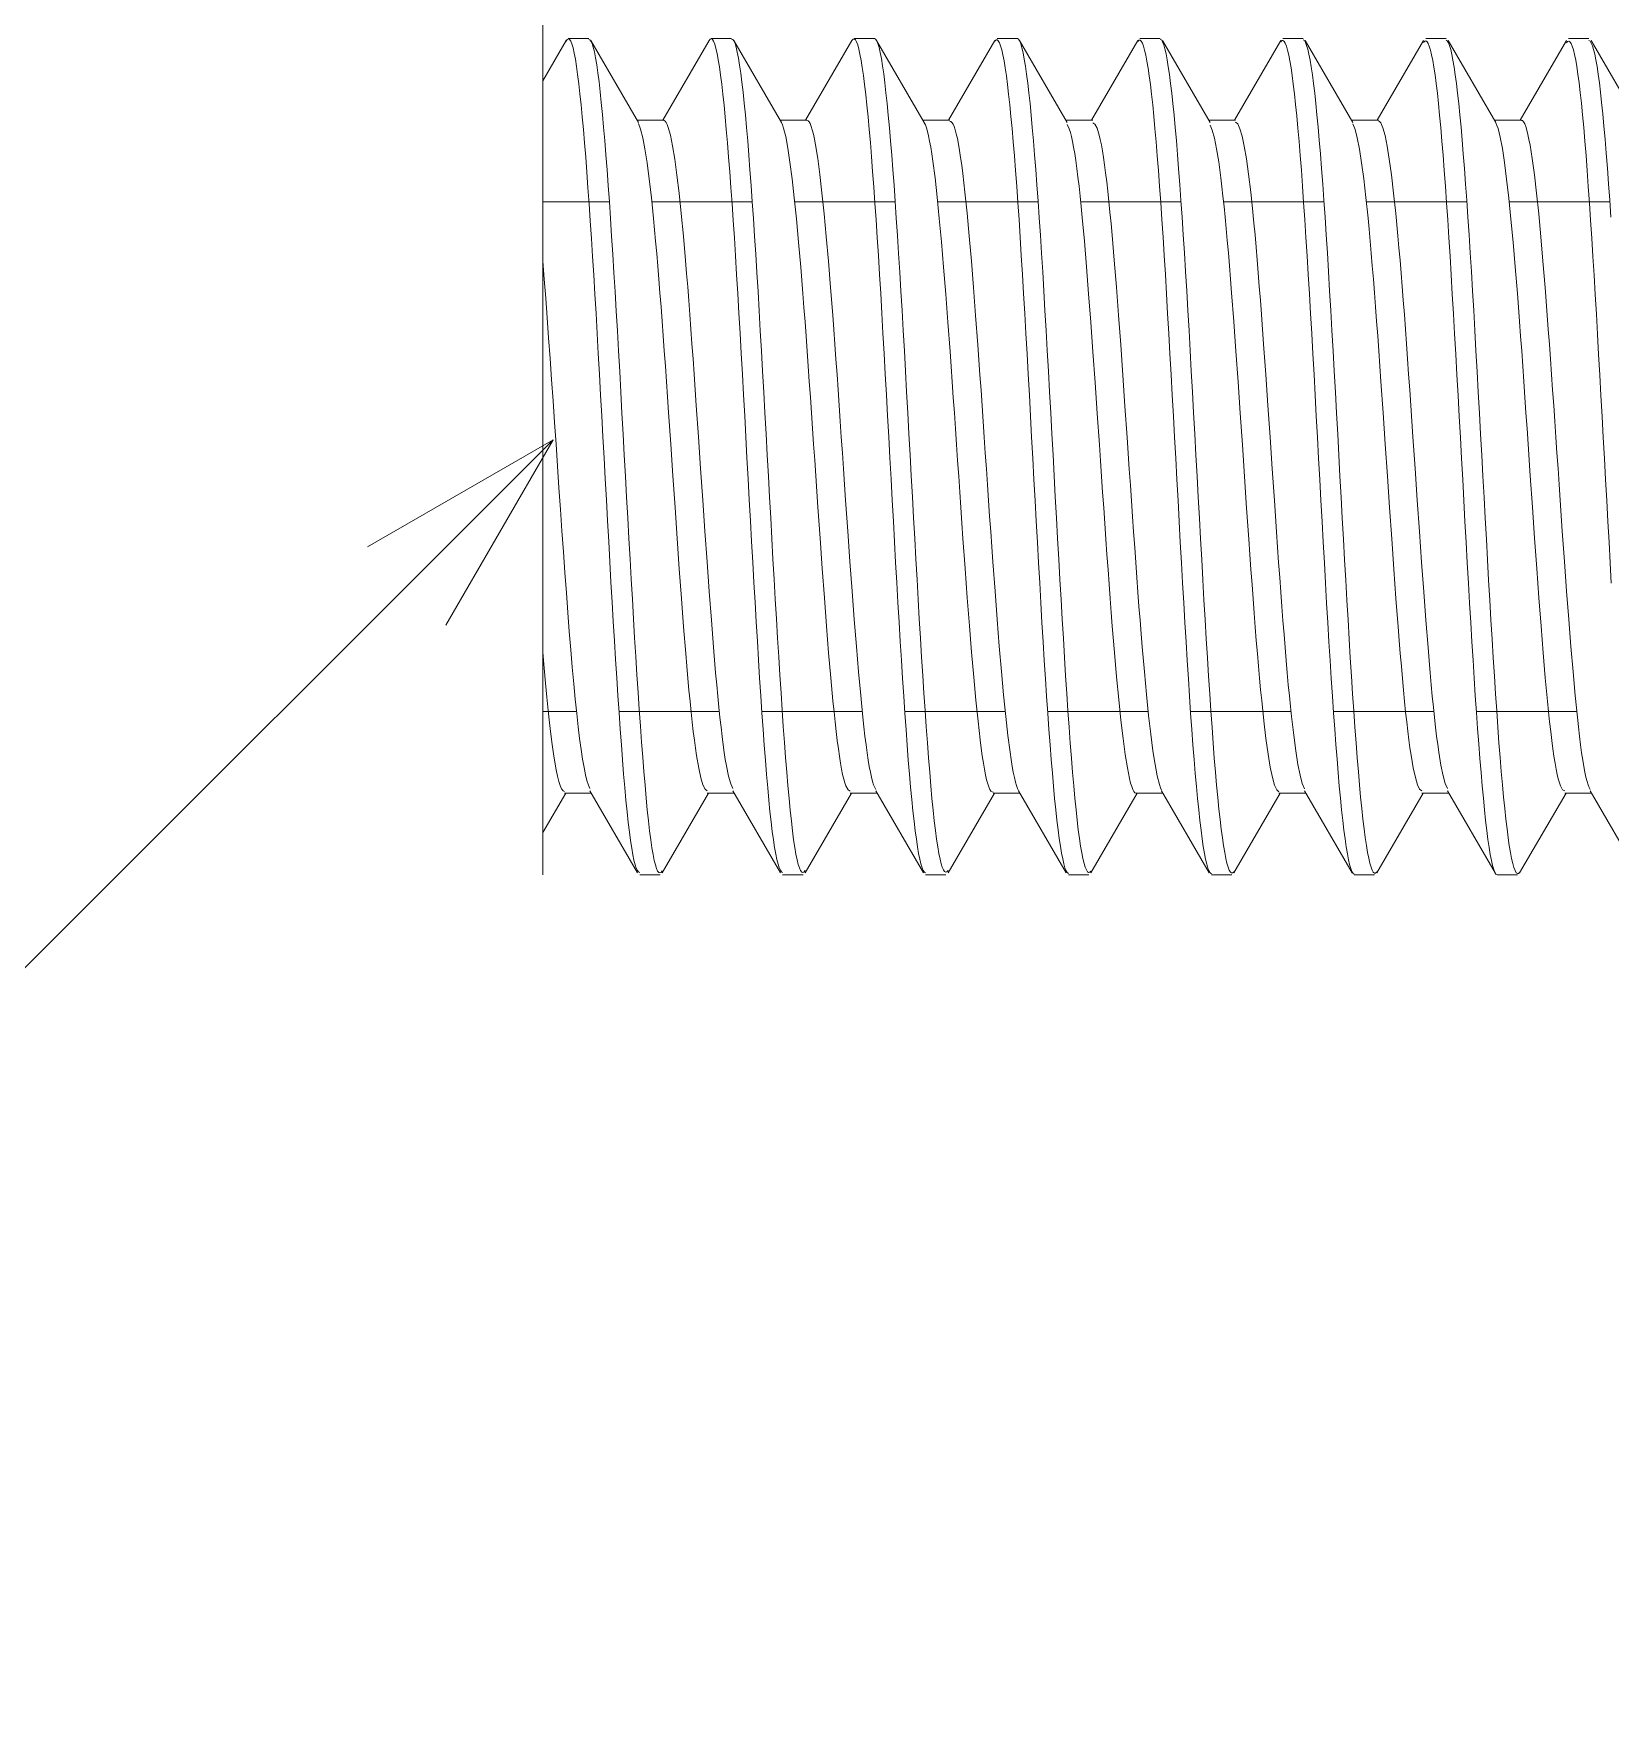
# Model space of a CAD drawing. Units: millimetres at full size, sheet at 4:1. Extents: x -32.5 to 32.5, y -23.4 to 21.6.
# Drawn here: x -21.57 to -16.05, y -2.2 to 3.65 of the extents above; entities that cross this region are included whole.
import ezdxf

# ---------------------------------------------------------------- set-up
doc = ezdxf.new("R2010")
doc.units = ezdxf.units.MM
doc.header["$LTSCALE"] = 0.25
doc.layers.add('1-1_実線', color=7, linetype='Continuous', lineweight=18)
doc.layers.add('1-9_寸法線', color=4, linetype='Continuous', lineweight=9)

msp = doc.modelspace()

# ---------------------------------------------------------------- linework, layer by layer
at = {"layer": '1-1_実線'}
for p, q in [((-19.7879, 3.6338), (-19.7879, 0.7068)), ((-19.7879, 3.4863), (-19.706, 3.6274)), ((-19.6985, 3.6338), (-19.6272, 3.6338)), ((-19.6198, 3.6274), (-19.453, 3.3401)), ((-19.3681, 3.3481), (-19.206, 3.6274)), ((-19.1985, 3.6338), (-19.1272, 3.6338)), ((-19.1198, 3.6274), (-18.953, 3.3401)), ((-18.8681, 3.3481), (-18.706, 3.6274)), ((-18.6985, 3.6338), (-18.6272, 3.6338)), ((-18.6198, 3.6274), (-18.453, 3.3401)), ((-18.3681, 3.3481), (-18.206, 3.6274)), ((-18.1985, 3.6338), (-18.1272, 3.6338)), ((-18.1198, 3.6274), (-17.953, 3.3401)), ((-17.8681, 3.3481), (-17.706, 3.6274)), ((-17.6985, 3.6338), (-17.6272, 3.6338)), ((-17.6198, 3.6274), (-17.453, 3.3401)), ((-17.3681, 3.3481), (-17.206, 3.6274)), ((-17.1985, 3.6338), (-17.1272, 3.6338)), ((-17.1198, 3.6274), (-16.953, 3.3401)), ((-16.8681, 3.3481), (-16.706, 3.6274)), ((-16.6985, 3.6338), (-16.6272, 3.6338)), ((-16.6198, 3.6274), (-16.453, 3.3401)), ((-16.3681, 3.3481), (-16.206, 3.6274)), ((-16.1985, 3.6338), (-16.1272, 3.6338)), ((-16.1198, 3.6274), (-15.953, 3.3401)), ((-19.7879, 2.855), (-19.7879, 3.4863)), ((-19.4576, 3.3481), (-19.3635, 3.3481)), ((-18.9576, 3.3481), (-18.8635, 3.3481)), ((-18.4576, 3.3481), (-18.3635, 3.3481)), ((-17.9576, 3.3481), (-17.8635, 3.3481)), ((-17.4576, 3.3481), (-17.3635, 3.3481)), ((-16.9576, 3.3481), (-16.8635, 3.3481)), ((-16.4576, 3.3481), (-16.3635, 3.3481)), ((-19.5544, 3.0623), (-19.7879, 3.0623)), ((-19.0544, 3.0623), (-19.4056, 3.0623)), ((-18.5544, 3.0623), (-18.9056, 3.0623)), ((-18.0544, 3.0623), (-18.4056, 3.0623)), ((-17.5544, 3.0623), (-17.9056, 3.0623)), ((-17.0544, 3.0623), (-17.4056, 3.0623)), ((-16.5544, 3.0623), (-16.9056, 3.0623)), ((-16.0544, 3.0623), (-16.4056, 3.0623)), ((-19.7879, 1.4857), (-19.7879, 2.855)), ((-19.7879, 0.8544), (-19.7879, 1.4857)), ((-19.7879, 1.2783), (-19.6701, 1.2783)), ((-19.5214, 1.2783), (-19.1701, 1.2783)), ((-19.0214, 1.2783), (-18.6701, 1.2783)), ((-18.5214, 1.2783), (-18.1701, 1.2783)), ((-18.0214, 1.2783), (-17.6701, 1.2783)), ((-17.5214, 1.2783), (-17.1701, 1.2783)), ((-17.0214, 1.2783), (-16.6701, 1.2783)), ((-16.5214, 1.2783), (-16.1701, 1.2783)), ((-19.456, 0.7133), (-19.6228, 1.0006)), ((-18.956, 0.7133), (-19.1228, 1.0006)), ((-18.456, 0.7133), (-18.6228, 1.0006)), ((-17.956, 0.7133), (-18.1228, 1.0006)), ((-17.456, 0.7133), (-17.6228, 1.0006)), ((-16.956, 0.7133), (-17.1228, 1.0006)), ((-16.456, 0.7133), (-16.6228, 1.0006)), ((-15.956, 0.7133), (-16.1228, 1.0006)), ((-19.7076, 0.9926), (-19.7879, 0.8544)), ((-19.7123, 0.9926), (-19.6181, 0.9926)), ((-19.2076, 0.9926), (-19.3698, 0.7133)), ((-19.2123, 0.9926), (-19.1181, 0.9926)), ((-18.7076, 0.9926), (-18.8698, 0.7133)), ((-18.7123, 0.9926), (-18.6181, 0.9926)), ((-18.2076, 0.9926), (-18.3698, 0.7133)), ((-18.2123, 0.9926), (-18.1181, 0.9926)), ((-17.7076, 0.9926), (-17.8698, 0.7133)), ((-17.7123, 0.9926), (-17.6181, 0.9926)), ((-17.2076, 0.9926), (-17.3698, 0.7133)), ((-17.2123, 0.9926), (-17.1181, 0.9926)), ((-16.7076, 0.9926), (-16.8698, 0.7133)), ((-16.7123, 0.9926), (-16.6181, 0.9926)), ((-16.2076, 0.9926), (-16.3698, 0.7133)), ((-16.2123, 0.9926), (-16.1181, 0.9926)), ((-19.4485, 0.7068), (-19.3772, 0.7068)), ((-18.9485, 0.7068), (-18.8772, 0.7068)), ((-18.4485, 0.7068), (-18.3772, 0.7068)), ((-17.9485, 0.7068), (-17.8772, 0.7068)), ((-17.4485, 0.7068), (-17.3772, 0.7068)), ((-16.9485, 0.7068), (-16.8772, 0.7068)), ((-16.4485, 0.7068), (-16.3772, 0.7068))]:
    msp.add_line(p, q, dxfattribs=at)
for points in [[(-19.706, 3.6249), (-19.702, 3.6309), (-19.698, 3.633), (-19.6939, 3.6311), (-19.6899, 3.6253), (-19.6859, 3.6153), (-19.6819, 3.6013), (-19.6779, 3.5835), (-19.6738, 3.5619), (-19.6698, 3.5367), (-19.6658, 3.508), (-19.6618, 3.4759), (-19.6577, 3.4405), (-19.6537, 3.402), (-19.6497, 3.3605), (-19.6457, 3.3161), (-19.6416, 3.269), (-19.6376, 3.2191), (-19.6336, 3.1668), (-19.6296, 3.112), (-19.6256, 3.055), (-19.6215, 2.9958), (-19.6175, 2.9346), (-19.6135, 2.8714), (-19.6095, 2.8065), (-19.6054, 2.7399), (-19.6014, 2.6717), (-19.5974, 2.6021), (-19.5934, 2.5312), (-19.5893, 2.4591), (-19.5853, 2.3863), (-19.5813, 2.3131), (-19.5773, 2.2396), (-19.5733, 2.166), (-19.5692, 2.0924), (-19.5652, 2.0191), (-19.5612, 1.9461), (-19.5572, 1.8737), (-19.5531, 1.802), (-19.5491, 1.7313)], [(-19.5267, 2.6108), (-19.5307, 2.6801), (-19.5347, 2.7481), (-19.5387, 2.8145), (-19.5427, 2.8794), (-19.5468, 2.9426), (-19.5508, 3.0039), (-19.5548, 3.0631), (-19.5588, 3.1202), (-19.5629, 3.175), (-19.5669, 3.2274), (-19.5709, 3.2773), (-19.5749, 3.3244), (-19.579, 3.3687), (-19.583, 3.4099), (-19.587, 3.4481), (-19.591, 3.483), (-19.595, 3.5145), (-19.5991, 3.5425), (-19.6031, 3.5668), (-19.6071, 3.5873), (-19.6111, 3.6039), (-19.6152, 3.6164), (-19.6192, 3.6249), (-19.6232, 3.6296), (-19.6272, 3.6304)], [(-19.206, 3.6267), (-19.202, 3.6323), (-19.198, 3.6338), (-19.1939, 3.6312), (-19.1899, 3.6246), (-19.1859, 3.6141), (-19.1819, 3.5997), (-19.1779, 3.5816), (-19.1738, 3.5599), (-19.1698, 3.5347), (-19.1658, 3.5061), (-19.1618, 3.4742), (-19.1577, 3.4391), (-19.1537, 3.4009), (-19.1497, 3.3597), (-19.1457, 3.3157), (-19.1416, 3.2689), (-19.1376, 3.2194), (-19.1336, 3.1674), (-19.1296, 3.113), (-19.1256, 3.0562), (-19.1215, 2.9972), (-19.1175, 2.9361), (-19.1135, 2.873), (-19.1095, 2.8079), (-19.1054, 2.7411), (-19.1014, 2.6725), (-19.0974, 2.6025), (-19.0934, 2.5313), (-19.0893, 2.4593), (-19.0853, 2.3867), (-19.0813, 2.3135), (-19.0773, 2.24), (-19.0733, 2.1663), (-19.0692, 2.0926), (-19.0652, 2.0191), (-19.0612, 1.946), (-19.0572, 1.8734), (-19.0531, 1.8016), (-19.0491, 1.7306)], [(-19.0267, 2.6115), (-19.0307, 2.6808), (-19.0347, 2.7487), (-19.0387, 2.815), (-19.0427, 2.8797), (-19.0468, 2.9427), (-19.0508, 3.0037), (-19.0548, 3.0627), (-19.0588, 3.1196), (-19.0629, 3.1741), (-19.0669, 3.2263), (-19.0709, 3.2759), (-19.0749, 3.3228), (-19.079, 3.3669), (-19.083, 3.4081), (-19.087, 3.4463), (-19.091, 3.4813), (-19.095, 3.5129), (-19.0991, 3.5411), (-19.1031, 3.5658), (-19.1071, 3.5867), (-19.1111, 3.6039), (-19.1152, 3.617), (-19.1192, 3.6261), (-19.1232, 3.6312), (-19.1272, 3.6323)], [(-18.706, 3.6273), (-18.702, 3.632), (-18.698, 3.6327), (-18.6939, 3.6295), (-18.6899, 3.6224), (-18.6859, 3.6116), (-18.6819, 3.5971), (-18.6779, 3.5791), (-18.6738, 3.5575), (-18.6698, 3.5326), (-18.6658, 3.5043), (-18.6618, 3.4729), (-18.6577, 3.4382), (-18.6537, 3.4005), (-18.6497, 3.3599), (-18.6457, 3.3163), (-18.6416, 3.27), (-18.6376, 3.2209), (-18.6336, 3.1692), (-18.6296, 3.115), (-18.6256, 3.0583), (-18.6215, 2.9993), (-18.6175, 2.9379), (-18.6135, 2.8744), (-18.6095, 2.8087), (-18.6054, 2.7414), (-18.6014, 2.6726), (-18.5974, 2.6026), (-18.5934, 2.5314), (-18.5893, 2.4594), (-18.5853, 2.3867), (-18.5813, 2.3134), (-18.5773, 2.2398), (-18.5733, 2.166), (-18.5692, 2.0921), (-18.5652, 2.0185), (-18.5612, 1.9453), (-18.5572, 1.8726), (-18.5531, 1.8006), (-18.5491, 1.7295)], [(-18.5267, 2.6125), (-18.5307, 2.6822), (-18.5347, 2.7503), (-18.5387, 2.8168), (-18.5427, 2.8815), (-18.5468, 2.9443), (-18.5508, 3.0052), (-18.5548, 3.0639), (-18.5588, 3.1204), (-18.5629, 3.1746), (-18.5669, 3.2263), (-18.5709, 3.2755), (-18.5749, 3.3221), (-18.579, 3.3658), (-18.583, 3.4067), (-18.587, 3.4446), (-18.591, 3.4793), (-18.595, 3.5108), (-18.5991, 3.539), (-18.6031, 3.5638), (-18.6071, 3.585), (-18.6111, 3.6025), (-18.6152, 3.6163), (-18.6192, 3.6261), (-18.6232, 3.632), (-18.6272, 3.6337)], [(-18.206, 3.6253), (-18.202, 3.6294), (-18.198, 3.6297), (-18.1939, 3.6263), (-18.1899, 3.6193), (-18.1859, 3.6087), (-18.1819, 3.5946), (-18.1779, 3.577), (-18.1738, 3.556), (-18.1698, 3.5317), (-18.1658, 3.504), (-18.1618, 3.4732), (-18.1577, 3.4391), (-18.1537, 3.402), (-18.1497, 3.3618), (-18.1457, 3.3187), (-18.1416, 3.2726), (-18.1376, 3.2236), (-18.1336, 3.1719), (-18.1296, 3.1174), (-18.1256, 3.0602), (-18.1215, 3.0004), (-18.1175, 2.9384), (-18.1135, 2.8744), (-18.1095, 2.8085), (-18.1054, 2.7411), (-18.1014, 2.6722), (-18.0974, 2.6021), (-18.0934, 2.5309), (-18.0893, 2.4588), (-18.0853, 2.3859), (-18.0813, 2.3126), (-18.0773, 2.2389), (-18.0733, 2.165), (-18.0692, 2.0911), (-18.0652, 2.0174), (-18.0612, 1.9442), (-18.0572, 1.8714), (-18.0531, 1.7994), (-18.0491, 1.7284)], [(-18.0267, 2.6126), (-18.0307, 2.6824), (-18.0347, 2.751), (-18.0387, 2.8178), (-18.0427, 2.8827), (-18.0468, 2.9457), (-18.0508, 3.0065), (-18.0548, 3.0652), (-18.0588, 3.1216), (-18.0629, 3.1756), (-18.0669, 3.2271), (-18.0709, 3.276), (-18.0749, 3.3223), (-18.079, 3.3658), (-18.083, 3.4064), (-18.087, 3.444), (-18.091, 3.4785), (-18.095, 3.5098), (-18.0991, 3.5379), (-18.1031, 3.5625), (-18.1071, 3.5837), (-18.1111, 3.6013), (-18.1152, 3.6152), (-18.1192, 3.6253), (-18.1232, 3.6315), (-18.1272, 3.6338)], [(-17.706, 3.624), (-17.702, 3.628), (-17.698, 3.6283), (-17.6939, 3.6249), (-17.6899, 3.6179), (-17.6859, 3.6074), (-17.6819, 3.5934), (-17.6779, 3.576), (-17.6738, 3.5552), (-17.6698, 3.531), (-17.6658, 3.5036), (-17.6618, 3.4729), (-17.6577, 3.4391), (-17.6537, 3.4021), (-17.6497, 3.362), (-17.6457, 3.319), (-17.6416, 3.273), (-17.6376, 3.224), (-17.6336, 3.1722), (-17.6296, 3.1176), (-17.6256, 3.0602), (-17.6215, 3.0003), (-17.6175, 2.9383), (-17.6135, 2.8743), (-17.6095, 2.8084), (-17.6054, 2.741), (-17.6014, 2.6721), (-17.5974, 2.602), (-17.5934, 2.5307), (-17.5893, 2.4586), (-17.5853, 2.3858), (-17.5813, 2.3124), (-17.5773, 2.2387), (-17.5733, 2.1649), (-17.5692, 2.091), (-17.5652, 2.0174), (-17.5612, 1.9441), (-17.5572, 1.8714), (-17.5531, 1.7994), (-17.5491, 1.7283)], [(-17.5267, 2.6126), (-17.5307, 2.6825), (-17.5347, 2.7511), (-17.5387, 2.8182), (-17.5427, 2.8837), (-17.5468, 2.9472), (-17.5508, 3.0084), (-17.5548, 3.0673), (-17.5588, 3.1237), (-17.5629, 3.1775), (-17.5669, 3.2288), (-17.5709, 3.2773), (-17.5749, 3.3231), (-17.579, 3.3661), (-17.583, 3.4062), (-17.587, 3.4432), (-17.591, 3.4772), (-17.595, 3.508), (-17.5991, 3.5356), (-17.6031, 3.5599), (-17.6071, 3.5808), (-17.6111, 3.5983), (-17.6152, 3.6122), (-17.6192, 3.6225), (-17.6232, 3.6291), (-17.6272, 3.6319)], [(-17.206, 3.6229), (-17.202, 3.6269), (-17.198, 3.6273), (-17.1939, 3.6241), (-17.1899, 3.6174), (-17.1859, 3.6071), (-17.1819, 3.5934), (-17.1779, 3.5762), (-17.1738, 3.5557), (-17.1698, 3.5318), (-17.1658, 3.5046), (-17.1618, 3.4741), (-17.1577, 3.4404), (-17.1537, 3.4035), (-17.1497, 3.3635), (-17.1457, 3.3204), (-17.1416, 3.2742), (-17.1376, 3.225), (-17.1336, 3.1729), (-17.1296, 3.1178), (-17.1256, 3.0601), (-17.1215, 3.0002), (-17.1175, 2.938), (-17.1135, 2.8739), (-17.1095, 2.808), (-17.1054, 2.7405), (-17.1014, 2.6716), (-17.0974, 2.6014), (-17.0934, 2.5302), (-17.0893, 2.4581), (-17.0853, 2.3853), (-17.0813, 2.3119), (-17.0773, 2.2382), (-17.0733, 2.1644), (-17.0692, 2.0906), (-17.0652, 2.0169), (-17.0612, 1.9437), (-17.0572, 1.871), (-17.0531, 1.7991), (-17.0491, 1.7281)], [(-17.0267, 2.6123), (-17.0307, 2.6823), (-17.0347, 2.7509), (-17.0387, 2.8181), (-17.0427, 2.8837), (-17.0468, 2.9474), (-17.0508, 3.009), (-17.0548, 3.0683), (-17.0588, 3.1249), (-17.0629, 3.1789), (-17.0669, 3.2302), (-17.0709, 3.2786), (-17.0749, 3.3243), (-17.079, 3.367), (-17.083, 3.4067), (-17.087, 3.4435), (-17.091, 3.4771), (-17.095, 3.5075), (-17.0991, 3.5348), (-17.1031, 3.5587), (-17.1071, 3.5793), (-17.1111, 3.5965), (-17.1152, 3.6102), (-17.1192, 3.6204), (-17.1232, 3.627), (-17.1272, 3.6299)], [(-16.5267, 2.6123), (-16.5307, 2.6822), (-16.5347, 2.7509), (-16.5387, 2.8181), (-16.5427, 2.8836), (-16.5468, 2.9474), (-16.5508, 3.009), (-16.5548, 3.0683), (-16.5588, 3.1249), (-16.5629, 3.1788), (-16.5669, 3.23), (-16.5709, 3.2785), (-16.5749, 3.324), (-16.579, 3.3667), (-16.583, 3.4063), (-16.587, 3.443), (-16.591, 3.4765), (-16.595, 3.5069), (-16.5991, 3.534), (-16.6031, 3.5579), (-16.6071, 3.5785), (-16.6111, 3.5956), (-16.6152, 3.6093), (-16.6192, 3.6195), (-16.6232, 3.6261), (-16.6272, 3.629)], [(-16.0508, 3.0087), (-16.0548, 3.0684), (-16.0588, 3.1258), (-16.0629, 3.1806), (-16.0669, 3.2326), (-16.0709, 3.2816), (-16.0749, 3.3275), (-16.079, 3.3702), (-16.083, 3.4098), (-16.087, 3.4463), (-16.091, 3.4795), (-16.095, 3.5094), (-16.0991, 3.536), (-16.1031, 3.5593), (-16.1071, 3.5793), (-16.1111, 3.5958), (-16.1152, 3.6089), (-16.1192, 3.6185), (-16.1232, 3.6246), (-16.1272, 3.6272)], [(-16.706, 3.6207), (-16.702, 3.625), (-16.698, 3.6258), (-16.6939, 3.6231), (-16.6899, 3.6169), (-16.6859, 3.6072), (-16.6819, 3.594), (-16.6779, 3.5773), (-16.6738, 3.5572), (-16.6698, 3.5338), (-16.6658, 3.5069), (-16.6618, 3.4766), (-16.6577, 3.443), (-16.6537, 3.4061), (-16.6497, 3.3658), (-16.6457, 3.3223), (-16.6416, 3.2754), (-16.6376, 3.2255), (-16.6336, 3.1727), (-16.6296, 3.1173), (-16.6256, 3.0595), (-16.6215, 2.9993), (-16.6175, 2.9371), (-16.6135, 2.8729), (-16.6095, 2.807), (-16.6054, 2.7394), (-16.6014, 2.6705), (-16.5974, 2.6004), (-16.5934, 2.5292), (-16.5893, 2.4572), (-16.5853, 2.3845), (-16.5813, 2.3112), (-16.5773, 2.2377), (-16.5733, 2.1639), (-16.5692, 2.0902), (-16.5652, 2.0167), (-16.5612, 1.9436), (-16.5572, 1.871), (-16.5531, 1.7991), (-16.5491, 1.7281)], [(-16.206, 3.6186), (-16.202, 3.6234), (-16.198, 3.6247), (-16.1939, 3.6225), (-16.1899, 3.6168), (-16.1859, 3.6076), (-16.1819, 3.5949), (-16.1779, 3.5787), (-16.1738, 3.5589), (-16.1698, 3.5357), (-16.1658, 3.5089), (-16.1618, 3.4786), (-16.1577, 3.4448), (-16.1537, 3.4075), (-16.1497, 3.3666), (-16.1457, 3.3224), (-16.1416, 3.2751), (-16.1376, 3.2249), (-16.1336, 3.1719), (-16.1296, 3.1163), (-16.1256, 3.0584), (-16.1215, 2.9982), (-16.1175, 2.9359), (-16.1135, 2.8717), (-16.1095, 2.8058), (-16.1054, 2.7384), (-16.1014, 2.6696), (-16.0974, 2.5996), (-16.0934, 2.5286), (-16.0893, 2.4567), (-16.0853, 2.3841), (-16.0813, 2.311), (-16.0773, 2.2375), (-16.0733, 2.1639), (-16.0692, 2.0903), (-16.0652, 2.0168), (-16.0612, 1.9437), (-16.0572, 1.8711), (-16.0531, 1.7992), (-16.0491, 1.7282)], [(-19.453, 3.3364), (-19.4455, 3.3166), (-19.4379, 3.2868), (-19.4304, 3.2476), (-19.4229, 3.1993), (-19.4154, 3.1424), (-19.4078, 3.0773), (-19.4003, 3.0044), (-19.3928, 2.9243), (-19.389, 2.8816), (-19.3853, 2.8373), (-19.3815, 2.7914), (-19.3778, 2.7439), (-19.374, 2.6949), (-19.3702, 2.6446), (-19.3665, 2.5931), (-19.3627, 2.5408), (-19.3589, 2.4876), (-19.3552, 2.4338), (-19.3514, 2.3794), (-19.3477, 2.3246), (-19.3401, 2.2141), (-19.3326, 2.1032), (-19.3251, 1.9928), (-19.3176, 1.8839), (-19.31, 1.7774), (-19.3025, 1.6743), (-19.295, 1.5754), (-19.2875, 1.4817), (-19.2837, 1.4371), (-19.28, 1.3942), (-19.2762, 1.353), (-19.2724, 1.3137), (-19.2687, 1.2764), (-19.2649, 1.2413), (-19.2611, 1.2086), (-19.2574, 1.1782), (-19.2536, 1.1503), (-19.2499, 1.1246), (-19.2423, 1.0806)], [(-19.3635, 3.3474), (-19.3598, 3.3454), (-19.356, 3.3407), (-19.3522, 3.3333), (-19.3485, 3.3233), (-19.3409, 3.2957), (-19.3334, 3.2583), (-19.3259, 3.2117), (-19.3184, 3.1563), (-19.3109, 3.0927), (-19.3033, 3.0213), (-19.2958, 2.9427), (-19.2883, 2.8572), (-19.2845, 2.8121), (-19.2808, 2.7655), (-19.277, 2.7174), (-19.2732, 2.6679), (-19.2695, 2.6171), (-19.2657, 2.5652), (-19.262, 2.5124), (-19.2582, 2.4588), (-19.2544, 2.4047), (-19.2507, 2.3501), (-19.2432, 2.2399), (-19.2356, 2.1291), (-19.2281, 2.0186), (-19.2206, 1.9094), (-19.2131, 1.8024), (-19.2055, 1.6984), (-19.198, 1.5985), (-19.1905, 1.5035), (-19.183, 1.4144), (-19.1792, 1.3723), (-19.1754, 1.332), (-19.1717, 1.2937), (-19.1679, 1.2573), (-19.1642, 1.2232), (-19.1604, 1.1914), (-19.1566, 1.162), (-19.1529, 1.1352)], [(-18.953, 3.3399), (-18.9492, 3.3317), (-18.9455, 3.3207), (-18.9417, 3.3071), (-18.9379, 3.2909), (-18.9304, 3.2509), (-18.9229, 3.2016), (-18.9154, 3.1433), (-18.9078, 3.0769), (-18.9003, 3.0029), (-18.8928, 2.9218), (-18.8853, 2.8344), (-18.8778, 2.7413), (-18.874, 2.6928), (-18.8702, 2.643), (-18.8665, 2.5921), (-18.8627, 2.5402), (-18.8589, 2.4873), (-18.8552, 2.4335), (-18.8514, 2.379), (-18.8477, 2.3241), (-18.8439, 2.269), (-18.8401, 2.2137), (-18.8364, 2.1584), (-18.8326, 2.1031), (-18.8251, 1.9932), (-18.8176, 1.8848), (-18.81, 1.7788), (-18.8025, 1.6761), (-18.795, 1.5775), (-18.7875, 1.484), (-18.78, 1.3963), (-18.7724, 1.3154), (-18.7687, 1.2777), (-18.7649, 1.2421), (-18.7611, 1.2085), (-18.7574, 1.1772), (-18.7536, 1.1483), (-18.7499, 1.1217), (-18.7461, 1.0979)], [(-18.8635, 3.3473), (-18.8598, 3.3465), (-18.856, 3.3428), (-18.8522, 3.3362), (-18.8485, 3.3268), (-18.8447, 3.3145), (-18.8409, 3.2996), (-18.8372, 3.2821), (-18.8334, 3.2621), (-18.8259, 3.2148), (-18.8184, 3.1584), (-18.8109, 3.0935), (-18.8033, 3.0209), (-18.7958, 2.9411), (-18.7883, 2.8549), (-18.7808, 2.7628), (-18.7732, 2.6656), (-18.7695, 2.6153), (-18.7657, 2.5639), (-18.762, 2.5115), (-18.7582, 2.4583), (-18.7544, 2.4043), (-18.7507, 2.3496), (-18.7469, 2.2945), (-18.7432, 2.2392), (-18.7394, 2.1838), (-18.7356, 2.1285), (-18.7319, 2.0733), (-18.7281, 2.0184), (-18.7206, 1.9097), (-18.7131, 1.8032), (-18.7055, 1.6998), (-18.698, 1.6004), (-18.6905, 1.5058), (-18.683, 1.4168), (-18.6754, 1.3342), (-18.6679, 1.259), (-18.6642, 1.2244), (-18.6604, 1.192), (-18.6566, 1.1617)], [(-18.453, 3.339), (-18.4492, 3.3318), (-18.4455, 3.3218), (-18.4417, 3.309), (-18.4379, 3.2934), (-18.4342, 3.2751), (-18.4304, 3.2541), (-18.4267, 3.2307), (-18.4229, 3.2048), (-18.4154, 3.1462), (-18.4078, 3.0791), (-18.4003, 3.0041), (-18.3928, 2.9221), (-18.3853, 2.8337), (-18.3778, 2.7399), (-18.3702, 2.6411), (-18.3627, 2.5384), (-18.3589, 2.4857), (-18.3552, 2.4323), (-18.3514, 2.3782), (-18.3477, 2.3236), (-18.3439, 2.2685), (-18.3401, 2.2131), (-18.3364, 2.1575), (-18.3326, 2.102), (-18.3289, 2.0468), (-18.3251, 1.992), (-18.3213, 1.9377), (-18.3176, 1.8839), (-18.31, 1.7785), (-18.3025, 1.6764), (-18.295, 1.5785), (-18.2875, 1.4857), (-18.28, 1.3985), (-18.2724, 1.3179), (-18.2649, 1.2445), (-18.2574, 1.1793), (-18.2536, 1.1499), (-18.2499, 1.1228), (-18.2461, 1.0982)], [(-18.3635, 3.3439), (-18.3598, 3.3435), (-18.356, 3.3404), (-18.3522, 3.3347), (-18.3485, 3.3262), (-18.3447, 3.315), (-18.3409, 3.301), (-18.3372, 3.2842), (-18.3334, 3.2646), (-18.3297, 3.2425), (-18.3259, 3.2178), (-18.3221, 3.1908), (-18.3184, 3.1614), (-18.3109, 3.0962), (-18.3033, 3.0228), (-18.2958, 2.9422), (-18.2883, 2.855), (-18.2808, 2.7621), (-18.2732, 2.6643), (-18.2657, 2.5622), (-18.2582, 2.4567), (-18.2544, 2.403), (-18.2507, 2.3486), (-18.2469, 2.2938), (-18.2432, 2.2387), (-18.2394, 2.1832), (-18.2356, 2.1276), (-18.2319, 2.0722), (-18.2281, 2.0171), (-18.2243, 1.9625), (-18.2206, 1.9084), (-18.2168, 1.855), (-18.2131, 1.8023), (-18.2055, 1.6995), (-18.198, 1.6007), (-18.1905, 1.5068), (-18.183, 1.4185), (-18.1754, 1.3365), (-18.1679, 1.2615), (-18.1604, 1.1943)], [(-17.8635, 3.3391), (-17.856, 3.3347), (-17.8485, 3.3205), (-17.8409, 3.2963), (-17.8372, 3.2805), (-17.8334, 3.2622), (-17.8297, 3.2413), (-17.8259, 3.218), (-17.8221, 3.1921), (-17.8184, 3.1636), (-17.8146, 3.1326), (-17.8109, 3.0993), (-17.8071, 3.0639), (-17.8033, 3.0263), (-17.7996, 2.9868), (-17.7958, 2.9455), (-17.7883, 2.8578), (-17.7808, 2.7641), (-17.7732, 2.6653), (-17.7657, 2.5623), (-17.7582, 2.456), (-17.7507, 2.3473), (-17.7432, 2.2372), (-17.7356, 2.1265), (-17.7319, 2.0712), (-17.7281, 2.0161), (-17.7243, 1.9613), (-17.7206, 1.907), (-17.7168, 1.8531), (-17.7131, 1.8), (-17.7093, 1.7476), (-17.7055, 1.6964), (-17.7018, 1.6464), (-17.698, 1.5978), (-17.6943, 1.5506), (-17.6905, 1.5048), (-17.683, 1.4179), (-17.6754, 1.3376), (-17.6679, 1.2643), (-17.6604, 1.1988)], [(-17.3635, 3.3416), (-17.356, 3.335), (-17.3485, 3.3186), (-17.3409, 3.2926), (-17.3334, 3.2571), (-17.3259, 3.2125), (-17.3184, 3.1589), (-17.3109, 3.0966), (-17.3071, 3.0623), (-17.3033, 3.0259), (-17.2996, 2.9873), (-17.2958, 2.9468), (-17.2921, 2.9042), (-17.2883, 2.8598), (-17.2845, 2.8139), (-17.2808, 2.7665), (-17.277, 2.7178), (-17.2732, 2.6678), (-17.2657, 2.5647), (-17.2582, 2.4582), (-17.2507, 2.3492), (-17.2432, 2.2387), (-17.2356, 2.1275), (-17.2281, 2.0168), (-17.2206, 1.9073), (-17.2131, 1.8002), (-17.2093, 1.7478), (-17.2055, 1.6963), (-17.2018, 1.6458), (-17.198, 1.5965), (-17.1943, 1.5485), (-17.1905, 1.502), (-17.1867, 1.4569), (-17.183, 1.4137), (-17.1792, 1.3724), (-17.1754, 1.3331), (-17.1717, 1.2958), (-17.1679, 1.2605), (-17.1604, 1.1962), (-17.1529, 1.1404)], [(-16.953, 3.3352), (-16.9455, 3.3156), (-16.9379, 3.2861), (-16.9304, 3.2473), (-16.9229, 3.1994), (-16.9154, 3.1429), (-16.9078, 3.0781), (-16.9003, 3.0054), (-16.8966, 2.9663), (-16.8928, 2.9253), (-16.889, 2.8826), (-16.8853, 2.8381), (-16.8815, 2.792), (-16.8778, 2.7442), (-16.874, 2.695), (-16.8702, 2.6446), (-16.8665, 2.5932), (-16.8627, 2.5408), (-16.8589, 2.4876), (-16.8552, 2.4338), (-16.8477, 2.3245), (-16.8401, 2.2139), (-16.8326, 2.1028), (-16.8251, 1.9924), (-16.8176, 1.8834), (-16.81, 1.7768), (-16.8025, 1.6737), (-16.795, 1.5748), (-16.7912, 1.5273), (-16.7875, 1.4812), (-16.7837, 1.4367), (-16.78, 1.3939), (-16.7762, 1.3528), (-16.7724, 1.3137), (-16.7687, 1.2767), (-16.7649, 1.242), (-16.7611, 1.2095), (-16.7574, 1.1794), (-16.7536, 1.1515), (-16.7499, 1.1259)], [(-16.8635, 3.3465), (-16.8598, 3.3443), (-16.856, 3.3395), (-16.8485, 3.3221), (-16.8409, 3.2947), (-16.8334, 3.2576), (-16.8259, 3.2114), (-16.8184, 3.1565), (-16.8109, 3.0933), (-16.8033, 3.0222), (-16.7958, 2.9437), (-16.7921, 2.9018), (-16.7883, 2.8582), (-16.7845, 2.813), (-16.7808, 2.7662), (-16.777, 2.7179), (-16.7732, 2.6681), (-16.7695, 2.6172), (-16.7657, 2.5652), (-16.762, 2.5124), (-16.7582, 2.4589), (-16.7544, 2.4048), (-16.7507, 2.3501), (-16.7432, 2.2398), (-16.7356, 2.1289), (-16.7281, 2.0183), (-16.7206, 1.9089), (-16.7131, 1.8018), (-16.7055, 1.6978), (-16.698, 1.5978), (-16.6905, 1.5029), (-16.6867, 1.4575), (-16.683, 1.4138), (-16.6792, 1.3718), (-16.6754, 1.3317), (-16.6717, 1.2935), (-16.6679, 1.2574), (-16.6642, 1.2236), (-16.6604, 1.1922), (-16.6566, 1.1631)], [(-16.453, 3.3388), (-16.4492, 3.3303), (-16.4455, 3.3191), (-16.4379, 3.289), (-16.4304, 3.2491), (-16.4229, 3.1998), (-16.4154, 3.1419), (-16.4078, 3.0759), (-16.4003, 3.0023), (-16.3928, 2.9217), (-16.3853, 2.8347), (-16.3778, 2.7417), (-16.374, 2.6933), (-16.3702, 2.6435), (-16.3665, 2.5926), (-16.3627, 2.5405), (-16.3589, 2.4875), (-16.3552, 2.4335), (-16.3514, 2.3791), (-16.3477, 2.3243), (-16.3439, 2.2692), (-16.3401, 2.214), (-16.3326, 2.1034), (-16.3251, 1.9934), (-16.3176, 1.885), (-16.31, 1.7789), (-16.3025, 1.6761), (-16.295, 1.5775), (-16.2875, 1.4839), (-16.28, 1.3961), (-16.2724, 1.3152), (-16.2687, 1.2775), (-16.2649, 1.2419), (-16.2611, 1.2084), (-16.2574, 1.1771), (-16.2536, 1.1482), (-16.2499, 1.1218), (-16.2461, 1.0981), (-16.2423, 1.077), (-16.2386, 1.0585)], [(-16.3635, 3.3478), (-16.3598, 3.3468), (-16.356, 3.3428), (-16.3522, 3.3359), (-16.3485, 3.3262), (-16.3447, 3.3138), (-16.3409, 3.2987), (-16.3372, 3.2811), (-16.3334, 3.261), (-16.3259, 3.2137), (-16.3184, 3.1573), (-16.3109, 3.0926), (-16.3033, 3.0202), (-16.2958, 2.9406), (-16.2883, 2.8546), (-16.2808, 2.7628), (-16.2732, 2.6657), (-16.2695, 2.6154), (-16.2657, 2.564), (-16.262, 2.5117), (-16.2582, 2.4584), (-16.2544, 2.4044), (-16.2507, 2.3496), (-16.2469, 2.2945), (-16.2432, 2.2393), (-16.2394, 2.184), (-16.2356, 2.1287), (-16.2319, 2.0735), (-16.2281, 2.0186), (-16.2206, 1.9099), (-16.2131, 1.8035), (-16.2055, 1.7001), (-16.198, 1.6007), (-16.1905, 1.506), (-16.183, 1.417), (-16.1754, 1.3344), (-16.1679, 1.2591), (-16.1642, 1.2245), (-16.1604, 1.192), (-16.1566, 1.1618)], [(-17.953, 3.3337), (-17.9455, 3.3175), (-17.9417, 3.3056), (-17.9379, 3.2911), (-17.9342, 3.274), (-17.9304, 3.2543), (-17.9267, 3.2319), (-17.9229, 3.2069), (-17.9191, 3.1793), (-17.9154, 3.1493), (-17.9116, 3.1169), (-17.9078, 3.0824), (-17.9041, 3.0458), (-17.9003, 3.0073), (-17.8928, 2.9247), (-17.8853, 2.8355), (-17.8778, 2.7406), (-17.8702, 2.6409), (-17.8627, 2.5373), (-17.8552, 2.4307), (-17.8477, 2.3218), (-17.8401, 2.2116), (-17.8364, 2.1563), (-17.8326, 2.101), (-17.8289, 2.0458), (-17.8251, 1.9909), (-17.8213, 1.9362), (-17.8176, 1.882), (-17.8138, 1.8284), (-17.81, 1.7759), (-17.8063, 1.7243), (-17.8025, 1.6739), (-17.7988, 1.6248), (-17.795, 1.5769), (-17.7875, 1.4852), (-17.78, 1.3995), (-17.7724, 1.3204), (-17.7649, 1.2485), (-17.7574, 1.1842), (-17.7499, 1.1282)], [(-17.453, 3.3314), (-17.4455, 3.3133), (-17.4379, 3.2856), (-17.4304, 3.2484), (-17.4229, 3.202), (-17.4154, 3.1466), (-17.4116, 3.1154), (-17.4078, 3.0821), (-17.4041, 3.0466), (-17.4003, 3.0089), (-17.3966, 2.9691), (-17.3928, 2.9272), (-17.389, 2.8837), (-17.3853, 2.8385), (-17.3815, 2.7918), (-17.3778, 2.7437), (-17.3702, 2.6438), (-17.3627, 2.5398), (-17.3552, 2.4326), (-17.3477, 2.3231), (-17.3401, 2.2124), (-17.3326, 2.1013), (-17.3251, 1.9908), (-17.3176, 1.8819), (-17.3138, 1.8283), (-17.31, 1.7755), (-17.3063, 1.7235), (-17.3025, 1.6726), (-17.2988, 1.6227), (-17.295, 1.574), (-17.2912, 1.5267), (-17.2875, 1.481), (-17.2837, 1.4372), (-17.28, 1.3951), (-17.2762, 1.3549), (-17.2724, 1.3167), (-17.2649, 1.246), (-17.2574, 1.1834), (-17.2499, 1.1293), (-17.2423, 1.0839)], [(-19.7879, 2.855), (-19.7827, 2.7915), (-19.7776, 2.7253), (-19.7724, 2.6567), (-19.7672, 2.5862), (-19.7621, 2.514), (-19.7569, 2.4403), (-19.7518, 2.3655), (-19.7466, 2.29), (-19.7415, 2.2139), (-19.7363, 2.1377), (-19.7311, 2.0616), (-19.726, 1.9859), (-19.7208, 1.911), (-19.7157, 1.8371), (-19.7105, 1.7646), (-19.7053, 1.6938), (-19.7002, 1.6249), (-19.695, 1.5583), (-19.6899, 1.4943), (-19.6847, 1.4332), (-19.6795, 1.3754), (-19.6744, 1.3215), (-19.6692, 1.2715), (-19.6641, 1.2254), (-19.6589, 1.1834), (-19.6537, 1.1455), (-19.6486, 1.1118), (-19.6434, 1.0824), (-19.6383, 1.0573), (-19.6331, 1.0365), (-19.6279, 1.0203), (-19.6228, 1.0086)], [(-19.3698, 0.721), (-19.3738, 0.7154), (-19.3778, 0.7133), (-19.3818, 0.7148), (-19.3858, 0.72), (-19.3899, 0.7288), (-19.3939, 0.7413), (-19.3979, 0.7575), (-19.4019, 0.7776), (-19.406, 0.8014), (-19.41, 0.8291), (-19.414, 0.8605), (-19.418, 0.8956), (-19.4221, 0.934), (-19.4261, 0.9756), (-19.4301, 1.0204), (-19.4341, 1.068), (-19.4381, 1.1185), (-19.4422, 1.1716), (-19.4462, 1.2271), (-19.4502, 1.285), (-19.4542, 1.345), (-19.4583, 1.407), (-19.4623, 1.4708), (-19.4663, 1.5363), (-19.4703, 1.6034), (-19.4744, 1.6718), (-19.4784, 1.7414), (-19.4824, 1.8121), (-19.4864, 1.8837), (-19.4904, 1.956), (-19.4945, 2.0289), (-19.4985, 2.1022), (-19.5025, 2.1759), (-19.5065, 2.2496), (-19.5106, 2.3233), (-19.5146, 2.3965), (-19.5186, 2.4689), (-19.5226, 2.5404), (-19.5267, 2.6108)], [(-18.8698, 0.7217), (-18.8738, 0.7164), (-18.8778, 0.7147), (-18.8818, 0.7165), (-18.8858, 0.7219), (-18.8899, 0.7309), (-18.8939, 0.7434), (-18.8979, 0.7595), (-18.9019, 0.7793), (-18.906, 0.8027), (-18.91, 0.8298), (-18.914, 0.8606), (-18.918, 0.895), (-18.9221, 0.9331), (-18.9261, 0.9745), (-18.9301, 1.019), (-18.9341, 1.0666), (-18.9381, 1.1169), (-18.9422, 1.17), (-18.9462, 1.2256), (-18.9502, 1.2836), (-18.9542, 1.3437), (-18.9583, 1.4058), (-18.9623, 1.4699), (-18.9663, 1.5356), (-18.9703, 1.6028), (-18.9744, 1.6714), (-18.9784, 1.7412), (-18.9824, 1.8121), (-18.9864, 1.8838), (-18.9904, 1.9562), (-18.9945, 2.0292), (-18.9985, 2.1026), (-19.0025, 2.1762), (-19.0065, 2.2499), (-19.0106, 2.3234), (-19.0146, 2.3967), (-19.0186, 2.4693), (-19.0226, 2.541), (-19.0267, 2.6115)], [(-18.3698, 0.722), (-18.3738, 0.7172), (-18.3778, 0.7159), (-18.3818, 0.7181), (-18.3858, 0.7239), (-18.3899, 0.7331), (-18.3939, 0.7458), (-18.3979, 0.762), (-18.4019, 0.7818), (-18.406, 0.805), (-18.41, 0.8318), (-18.414, 0.8621), (-18.418, 0.8959), (-18.4221, 0.9332), (-18.4261, 0.974), (-18.4301, 1.0182), (-18.4341, 1.0656), (-18.4381, 1.1158), (-18.4422, 1.1688), (-18.4462, 1.2243), (-18.4502, 1.2823), (-18.4542, 1.3425), (-18.4583, 1.4048), (-18.4623, 1.469), (-18.4663, 1.5348), (-18.4703, 1.6023), (-18.4744, 1.6711), (-18.4784, 1.7411), (-18.4824, 1.8121), (-18.4864, 1.884), (-18.4904, 1.9566), (-18.4945, 2.0297), (-18.4985, 2.1032), (-18.5025, 2.1768), (-18.5065, 2.2504), (-18.5106, 2.3239), (-18.5146, 2.397), (-18.5186, 2.4696), (-18.5226, 2.5415), (-18.5267, 2.6125)], [(-17.8698, 0.72), (-17.8738, 0.7156), (-17.8778, 0.7148), (-17.8818, 0.7176), (-17.8858, 0.7238), (-17.8899, 0.7335), (-17.8939, 0.7467), (-17.8979, 0.7634), (-17.9019, 0.7834), (-17.906, 0.8069), (-17.91, 0.8338), (-17.914, 0.8641), (-17.918, 0.8977), (-17.9221, 0.9346), (-17.9261, 0.9749), (-17.9301, 1.0184), (-17.9341, 1.0652), (-17.9381, 1.1152), (-17.9422, 1.168), (-17.9462, 1.2234), (-17.9502, 1.2812), (-17.9542, 1.3414), (-17.9583, 1.4036), (-17.9623, 1.4678), (-17.9663, 1.5337), (-17.9703, 1.6012), (-17.9744, 1.6701), (-17.9784, 1.7403), (-17.9824, 1.8114), (-17.9864, 1.8835), (-17.9904, 1.9562), (-17.9945, 2.0294), (-17.9985, 2.103), (-18.0025, 2.1767), (-18.0065, 2.2504), (-18.0106, 2.324), (-18.0146, 2.3971), (-18.0186, 2.4697), (-18.0226, 2.5416), (-18.0267, 2.6126)], [(-17.3698, 0.7178), (-17.3738, 0.7138), (-17.3778, 0.7134), (-17.3818, 0.7166), (-17.3858, 0.7233), (-17.3899, 0.7336), (-17.3939, 0.7473), (-17.3979, 0.7645), (-17.4019, 0.785), (-17.406, 0.8089), (-17.41, 0.8361), (-17.414, 0.8666), (-17.418, 0.9003), (-17.4221, 0.9371), (-17.4261, 0.9772), (-17.4301, 1.0203), (-17.4341, 1.0664), (-17.4381, 1.1156), (-17.4422, 1.1678), (-17.4462, 1.2229), (-17.4502, 1.2805), (-17.4542, 1.3405), (-17.4583, 1.4026), (-17.4623, 1.4668), (-17.4663, 1.5326), (-17.4703, 1.6001), (-17.4744, 1.6691), (-17.4784, 1.7392), (-17.4824, 1.8105), (-17.4864, 1.8826), (-17.4904, 1.9554), (-17.4945, 2.0288), (-17.4985, 2.1024), (-17.5025, 2.1763), (-17.5065, 2.2501), (-17.5106, 2.3237), (-17.5146, 2.397), (-17.5186, 2.4696), (-17.5226, 2.5416), (-17.5267, 2.6126)], [(-16.8698, 0.7167), (-16.8738, 0.7127), (-16.8778, 0.7124), (-16.8818, 0.7158), (-16.8858, 0.7227), (-16.8899, 0.7333), (-16.8939, 0.7473), (-16.8979, 0.7647), (-16.9019, 0.7855), (-16.906, 0.8097), (-16.91, 0.8371), (-16.914, 0.8678), (-16.918, 0.9016), (-16.9221, 0.9386), (-16.9261, 0.9786), (-16.9301, 1.0217), (-16.9341, 1.0677), (-16.9381, 1.1167), (-16.9422, 1.1685), (-16.9462, 1.2231), (-16.9502, 1.2805), (-16.9542, 1.3403), (-16.9583, 1.4024), (-16.9623, 1.4664), (-16.9663, 1.5322), (-16.9703, 1.5997), (-16.9744, 1.6686), (-16.9784, 1.7387), (-16.9824, 1.8099), (-16.9864, 1.8821), (-16.9904, 1.9549), (-16.9945, 2.0282), (-16.9985, 2.1019), (-17.0025, 2.1758), (-17.0065, 2.2497), (-17.0106, 2.3233), (-17.0146, 2.3966), (-17.0186, 2.4693), (-17.0226, 2.5413), (-17.0267, 2.6123)], [(-16.3698, 0.7154), (-16.3738, 0.7113), (-16.3778, 0.711), (-16.3818, 0.7143), (-16.3858, 0.7214), (-16.3899, 0.732), (-16.3939, 0.7461), (-16.3979, 0.7637), (-16.4019, 0.7847), (-16.406, 0.809), (-16.41, 0.8367), (-16.414, 0.8675), (-16.418, 0.9015), (-16.4221, 0.9387), (-16.4261, 0.9788), (-16.4301, 1.022), (-16.4341, 1.0681), (-16.4381, 1.117), (-16.4422, 1.1688), (-16.4462, 1.2233), (-16.4502, 1.2805), (-16.4542, 1.3403), (-16.4583, 1.4023), (-16.4623, 1.4663), (-16.4663, 1.5321), (-16.4703, 1.5996), (-16.4744, 1.6685), (-16.4784, 1.7386), (-16.4824, 1.8098), (-16.4864, 1.8819), (-16.4904, 1.9547), (-16.4945, 2.0281), (-16.4985, 2.1018), (-16.5025, 2.1757), (-16.5065, 2.2496), (-16.5106, 2.3232), (-16.5146, 2.3965), (-16.5186, 2.4692), (-16.5226, 2.5412), (-16.5267, 2.6123)], [(-19.5491, 1.7313), (-19.5451, 1.6615), (-19.5411, 1.593), (-19.537, 1.5259), (-19.533, 1.4603), (-19.529, 1.3965), (-19.525, 1.3346), (-19.521, 1.2747), (-19.5169, 1.217), (-19.5129, 1.1618), (-19.5089, 1.1091), (-19.5049, 1.0592), (-19.5008, 1.0121), (-19.4968, 0.9681), (-19.4928, 0.9274), (-19.4888, 0.8901), (-19.4847, 0.8564), (-19.4807, 0.8264), (-19.4767, 0.8), (-19.4727, 0.7772), (-19.4687, 0.758), (-19.4646, 0.7423), (-19.4606, 0.7303), (-19.4566, 0.7217), (-19.4526, 0.7167), (-19.4485, 0.7153)], [(-19.0491, 1.7306), (-19.0451, 1.6607), (-19.0411, 1.592), (-19.037, 1.5248), (-19.033, 1.4591), (-19.029, 1.3952), (-19.025, 1.3332), (-19.021, 1.2733), (-19.0169, 1.2157), (-19.0129, 1.1606), (-19.0089, 1.1081), (-19.0049, 1.0584), (-19.0008, 1.0117), (-18.9968, 0.9683), (-18.9928, 0.9283), (-18.9888, 0.8917), (-18.9847, 0.8585), (-18.9807, 0.8287), (-18.9767, 0.8024), (-18.9727, 0.7795), (-18.9687, 0.7601), (-18.9646, 0.7442), (-18.9606, 0.7317), (-18.9566, 0.7227), (-18.9526, 0.7172), (-18.9485, 0.7152)], [(-18.5491, 1.7295), (-18.5451, 1.6595), (-18.5411, 1.5907), (-18.537, 1.5234), (-18.533, 1.4578), (-18.529, 1.3939), (-18.525, 1.332), (-18.521, 1.2723), (-18.5169, 1.2149), (-18.5129, 1.1601), (-18.5089, 1.1081), (-18.5049, 1.0591), (-18.5008, 1.0132), (-18.4968, 0.9704), (-18.4928, 0.9308), (-18.4888, 0.8944), (-18.4847, 0.8612), (-18.4807, 0.8313), (-18.4767, 0.8046), (-18.4727, 0.7813), (-18.4687, 0.7614), (-18.4646, 0.7449), (-18.4606, 0.7318), (-18.4566, 0.7222), (-18.4526, 0.7161), (-18.4485, 0.7135)], [(-18.0491, 1.7284), (-18.0451, 1.6584), (-18.0411, 1.5898), (-18.037, 1.5226), (-18.033, 1.457), (-18.029, 1.3933), (-18.025, 1.3317), (-18.021, 1.2724), (-18.0169, 1.2158), (-18.0129, 1.1618), (-18.0089, 1.1106), (-18.0049, 1.0622), (-18.0008, 1.0167), (-17.9968, 0.974), (-17.9928, 0.9344), (-17.9888, 0.8977), (-17.9847, 0.8642), (-17.9807, 0.8338), (-17.9767, 0.8067), (-17.9727, 0.7828), (-17.9687, 0.7622), (-17.9646, 0.7451), (-17.9606, 0.7314), (-17.9566, 0.7212), (-17.9526, 0.7146), (-17.9485, 0.7116)], [(-17.5491, 1.7283), (-17.5451, 1.6584), (-17.5411, 1.5897), (-17.537, 1.5226), (-17.533, 1.457), (-17.529, 1.3933), (-17.525, 1.3317), (-17.521, 1.2724), (-17.5169, 1.2158), (-17.5129, 1.1618), (-17.5089, 1.1105), (-17.5049, 1.062), (-17.5008, 1.0164), (-17.4968, 0.9737), (-17.4928, 0.9339), (-17.4888, 0.8972), (-17.4847, 0.8636), (-17.4807, 0.8331), (-17.4767, 0.8059), (-17.4727, 0.782), (-17.4687, 0.7614), (-17.4646, 0.7442), (-17.4606, 0.7304), (-17.4566, 0.7203), (-17.4526, 0.7137), (-17.4485, 0.7108)], [(-17.0491, 1.7281), (-17.0451, 1.6582), (-17.0411, 1.5896), (-17.037, 1.5225), (-17.033, 1.457), (-17.029, 1.3935), (-17.025, 1.3323), (-17.021, 1.2734), (-17.0169, 1.217), (-17.0129, 1.1632), (-17.0089, 1.1119), (-17.0049, 1.0633), (-17.0008, 1.0175), (-16.9968, 0.9746), (-16.9928, 0.9345), (-16.9888, 0.8975), (-16.9847, 0.8635), (-16.9807, 0.8326), (-16.9767, 0.805), (-16.9727, 0.7807), (-16.9687, 0.7598), (-16.9646, 0.7424), (-16.9606, 0.7285), (-16.9566, 0.7182), (-16.9526, 0.7116), (-16.9485, 0.7087)], [(-16.5491, 1.7281), (-16.5451, 1.6582), (-16.5411, 1.5897), (-16.537, 1.5229), (-16.533, 1.458), (-16.529, 1.395), (-16.525, 1.3342), (-16.521, 1.2755), (-16.5169, 1.2191), (-16.5129, 1.1651), (-16.5089, 1.1136), (-16.5049, 1.0646), (-16.5008, 1.0184), (-16.4968, 0.9749), (-16.4928, 0.9343), (-16.4888, 0.8967), (-16.4847, 0.8622), (-16.4807, 0.8308), (-16.4767, 0.8028), (-16.4727, 0.7781), (-16.4687, 0.757), (-16.4646, 0.7394), (-16.4606, 0.7255), (-16.4566, 0.7154), (-16.4526, 0.7091), (-16.4485, 0.7069)], [(-19.7879, 1.4857), (-19.7832, 1.4302), (-19.7784, 1.3778), (-19.7737, 1.3284), (-19.769, 1.2822), (-19.7642, 1.2392), (-19.7595, 1.1995), (-19.7548, 1.1631), (-19.7501, 1.1301), (-19.7453, 1.1007), (-19.7406, 1.0748), (-19.7359, 1.0525), (-19.7312, 1.0339), (-19.7264, 1.0191), (-19.7217, 1.0081), (-19.717, 1.001), (-19.7123, 0.9979)], [(-18.1604, 1.1943), (-18.1529, 1.1358), (-18.1491, 1.1099), (-18.1454, 1.0865), (-18.1416, 1.0656), (-18.1378, 1.0473), (-18.1341, 1.0317), (-18.1303, 1.0189), (-18.1265, 1.009), (-18.1228, 1.0019)], [(-17.6604, 1.1988), (-17.6529, 1.1413), (-17.6454, 1.0925), (-17.6378, 1.0528), (-17.6303, 1.0227), (-17.6265, 1.0115), (-17.6228, 1.0029)], [(-19.1529, 1.1352), (-19.1491, 1.1107), (-19.1454, 1.0888), (-19.1378, 1.0522), (-19.1303, 1.0255), (-19.1228, 1.0085)], [(-18.6566, 1.1617), (-18.6529, 1.1339), (-18.6491, 1.1085), (-18.6454, 1.0857), (-18.6416, 1.0656), (-18.6378, 1.0482), (-18.6341, 1.0335), (-18.6303, 1.0215), (-18.6228, 1.0052)], [(-17.7499, 1.1282), (-17.7423, 1.0811), (-17.7348, 1.0434), (-17.7311, 1.0282), (-17.7273, 1.0157), (-17.7235, 1.0058), (-17.7198, 0.9986), (-17.716, 0.9942), (-17.7123, 0.9926)], [(-17.1529, 1.1404), (-17.1454, 1.0934), (-17.1378, 1.0554), (-17.1303, 1.0268), (-17.1228, 1.0079)], [(-16.7499, 1.1259), (-16.7423, 1.0817), (-16.7348, 1.047), (-16.7273, 1.0218), (-16.7198, 1.0062), (-16.7123, 1.0004)], [(-16.6566, 1.1631), (-16.6529, 1.1364), (-16.6454, 1.0901), (-16.6378, 1.0534), (-16.6303, 1.0263), (-16.6228, 1.0088)], [(-16.1566, 1.1618), (-16.1529, 1.1339), (-16.1491, 1.1085), (-16.1454, 1.0857), (-16.1416, 1.0656), (-16.1378, 1.0482), (-16.1341, 1.0335), (-16.1303, 1.0215), (-16.1265, 1.012), (-16.1228, 1.0052)], [(-19.2423, 1.0806), (-19.2348, 1.0462), (-19.2273, 1.0214), (-19.2198, 1.0063), (-19.2123, 1.001)], [(-18.7461, 1.0979), (-18.7423, 1.0766), (-18.7386, 1.0581), (-18.7348, 1.0421), (-18.7311, 1.0287), (-18.7273, 1.0179), (-18.7198, 1.0039), (-18.7123, 1)], [(-18.2461, 1.0982), (-18.2423, 1.0761), (-18.2386, 1.0565), (-18.2348, 1.0397), (-18.2311, 1.0256), (-18.2273, 1.0144), (-18.2235, 1.0059), (-18.2198, 1.0002), (-18.216, 0.9971), (-18.2123, 0.9967)], [(-17.2423, 1.0839), (-17.2348, 1.0477), (-17.2273, 1.0209), (-17.2198, 1.0038), (-17.2123, 0.9968)], [(-16.2386, 1.0585), (-16.2348, 1.0426), (-16.2273, 1.0185), (-16.2198, 1.0046), (-16.2123, 1.0007)]]:
    msp.add_lwpolyline(points, dxfattribs=at)
at = {"layer": '1-9_寸法線'}
for p, q in [((-19.7879, 6.625), (-19.7879, 3.6338)), ((-19.7515, 2.23), (-24.1791, -2.1977)), ((-19.7515, 2.23), (-20.401, 1.855)), ((-19.7515, 2.23), (-20.1265, 1.5804))]:
    msp.add_line(p, q, dxfattribs=at)

doc.saveas('drawing.dxf')
